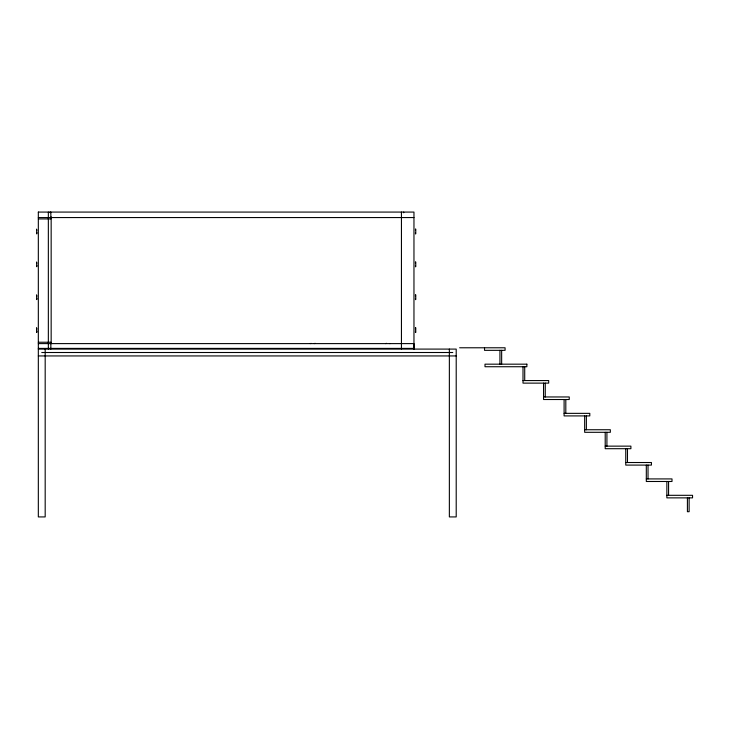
<?xml version="1.0" encoding="UTF-8"?>
<svg xmlns="http://www.w3.org/2000/svg" width="729" height="729" viewBox="0 0 729 729"><rect width="100%" height="100%" fill="white"/><g stroke="black" fill="none" stroke-linecap="round" stroke-linejoin="round"><path stroke-width="1.09" d="M415.484 332.479L415.484 331.239M415.484 327.758L415.484 329.08M415.484 299.601L415.484 298.361M415.484 294.881L415.484 296.202M415.484 266.714L415.484 265.474M415.484 261.993L415.484 263.315M415.484 233.836L415.484 232.597M415.484 229.116L415.484 230.437M315.165 343.332L314.226 343.605M386.488 343.332L385.55 343.605M311.192 343.386L310.253 343.605M389.696 343.605L390.188 343.569M38.327 212.075L413.963 212.075L413.963 349.091L413.963 348.398L38.327 348.398M38.327 217.561L413.963 217.561M38.327 218.928L50.848 218.928L50.848 212.075M36.805 230.437L36.532 229.116L36.805 233.836M36.805 232.597L36.532 233.663M36.805 263.315L36.532 262.003L36.805 266.714M36.805 265.474L36.532 266.55M36.805 296.202L36.532 294.881L36.805 299.601M36.805 298.361L36.532 299.428M36.805 329.08L36.532 327.768L36.805 332.479M36.805 331.239L36.532 332.315M38.327 342.238L50.848 342.238L50.848 349.091M38.327 343.605L413.963 343.605L413.963 349.091M459.635 347.779L505.079 347.779L505.079 350.339L484.521 350.339L484.521 347.779M38.327 349.091L456.208 349.091L456.208 516.925L449.356 516.925L449.356 349.091M41.753 352.508L452.782 352.508M38.327 355.934L456.208 355.934M523.003 380.565L548.691 380.565L548.691 383.126L523.003 383.126L523.003 366.733M543.552 396.959L569.24 396.959L569.24 399.519L543.552 399.519L543.552 383.126M564.1 413.352L589.797 413.352L589.797 415.913L564.1 415.913L564.1 399.519M584.658 429.746L610.346 429.746L610.346 432.306L584.658 432.306L584.658 415.913M605.207 446.139L630.895 446.139L630.895 448.7L605.207 448.7L605.207 432.306M625.755 462.523L651.444 462.523L651.444 465.093L625.755 465.093L625.755 448.7M646.313 478.917L672.001 478.917L672.001 481.486L646.313 481.486L646.313 465.093M666.862 495.31L692.55 495.31L692.55 497.871L666.862 497.871L666.862 481.486M689.124 497.871L689.124 511.703L687.411 511.703L687.411 497.871M668.575 481.486L668.575 495.31M648.026 465.093L648.026 478.917M627.469 448.7L627.469 462.523M606.92 432.306L606.92 446.139M586.371 415.913L586.371 429.746M565.813 399.519L565.813 413.352M545.265 383.126L545.265 396.959M524.716 366.733L524.716 380.565M501.652 350.339L501.652 364.172M499.939 350.339L499.939 364.172M415.758 229.116L415.758 233.836M415.758 262.003L415.758 266.714M415.758 294.881L415.758 299.601M415.758 327.768L415.758 332.479M403.711 212.075L403.711 212.759M401.442 212.075L401.442 349.091M51.158 216.841L51.158 343.605M50.173 212.075L50.173 212.759M48.342 212.075L48.342 349.091M45.18 349.091L45.18 516.925L38.327 516.925L38.327 212.075M526.867 364.172L485.004 364.172L485.004 366.733L526.867 366.733L526.867 364.172"/></g></svg>
